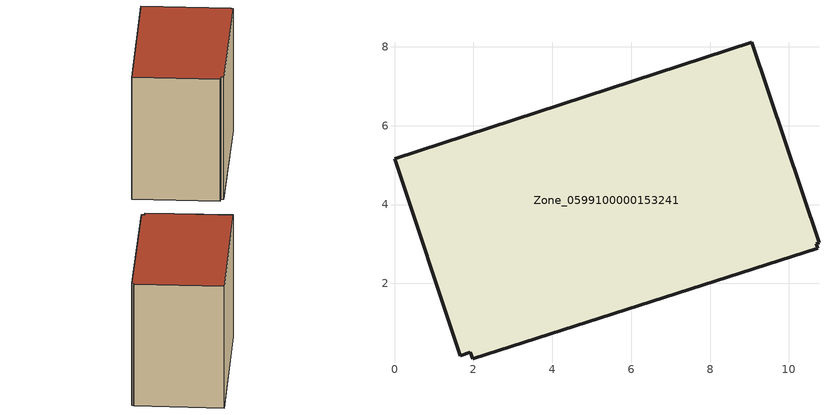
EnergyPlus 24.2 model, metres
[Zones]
Zone_0599100000153241
 floor ground (C_G): 10.74,2.89 1.98,0.08 1.92,0.25 1.67,0.17 0,5.16 9.06,8.12 10.76,3.02 10.7,3 z0.51
 wall outside (C_F): 9.06,8.12 0,5.16 1.67,0.17 1.92,0.25 1.98,0.08 10.74,2.89 10.7,3 10.76,3.02 9.06,8.12 z0.51:8.59
 roof outside (C_R): 1.98,0.08 10.74,2.89 10.7,3 10.76,3.02 9.06,8.12 0,5.16 1.67,0.17 1.92,0.25 z8.59
[BUILDING]
Pand.0599100000153241: North Axis=0; Terrain=City; Loads Convergence Tolerance Value=0.04; Temperature Convergence Tolerance Value=0.4; Solar Distribution=FullExterior; Maximum Number of Warmup Days=25; Minimum Number of Warmup Days=1
[Site:Location]
Rotterdam.The.Hague.AP_ZH_NLD Design_Conditions: Latitude=51.96; Longitude=4.45; Time Zone=1; Elevation=-4.5
[SITE:GROUNDTEMPERATURE:BUILDINGSURFACE]
18, 18, 18, 18, 18, 18, 18, 18, 18, 18, 18, 18
[MATERIAL] Thermal Absorptance=0.9; Solar Absorptance=0.7; Visible Absorptance=0.7
Name | Roughness | Thickness | Conductivity | Density | Specific Heat
G.TI.1965-1974 | MediumSmooth | 0.15 | 0.882353 | 540 | 1210
F.TI.1965-1974 | Rough | 0.3 | 0.697674 | 1920 | 840
R.TI.1965-1974 | MediumRough | 0.2 | 0.232558 | 1500 | 1000
[CONSTRUCTION]
C_G: G.TI.1965-1974
C_F: F.TI.1965-1974
C_R: R.TI.1965-1974
[ZONE]
Zone_0599100000153241: Type=1; Multiplier=1; Ceiling Height=Autocalculate; Volume=Autocalculate; Floor Area=autocalculate; Part of Total Floor Area=Yes
[ZONEINFILTRATION:DESIGNFLOWRATE]
Infil_Zone_0599100000153241: Zone or ZoneList or Space or SpaceList=Zone_0599100000153241; Schedule=AlwaysOn; Design Flow Rate Calculation Method=Flow/Area; Flow Rate per Floor Area=0.003; Constant Term Coefficient=1; Temperature Term Coefficient=0; Velocity Term Coefficient=0; Velocity Squared Term Coefficient=0
[HVACTEMPLATE:ZONE:IDEALLOADSAIRSYSTEM]
Zone_0599100000153241: Maximum Heating Supply Air Temperature=50; Minimum Cooling Supply Air Temperature=13; Maximum Heating Supply Air Humidity Ratio=0.0156; Minimum Cooling Supply Air Humidity Ratio=0.0077; Heating Limit=NoLimit; Cooling Limit=NoLimit; Dehumidification Control Type=ConstantSensibleHeatRatio; Cooling Sensible Heat Ratio=0.7; Dehumidification Setpoint=60; Humidification Control Type=None; Humidification Setpoint=30; Outdoor Air Method=None; Outdoor Air Flow Rate per Person=0.00944; Outdoor Air Flow Rate per Zone Floor Area=0; Outdoor Air Flow Rate per Zone=0; Demand Controlled Ventilation Type=None; Outdoor Air Economizer Type=NoEconomizer; Heat Recovery Type=None; Sensible Heat Recovery Effectiveness=0.7; Latent Heat Recovery Effectiveness=0.65
[ZONECONTROL:THERMOSTAT]
ThermostatControl_Zone_0599100000153241: Zone or ZoneList=Zone_0599100000153241; Control Type Schedule=DualSetpointControlType; Control 1=Thermostat_Zone_0599100000153241; Temperature Difference Between Cutout And Setpoint=0
[THERMOSTATSETPOINT:DUALSETPOINT]
Thermostat_Zone_0599100000153241: Heating Setpoint Temperature Schedule=HeatingSetpoint_Zone_0599100000153241; Cooling Setpoint Temperature Schedule=CoolingSetpoint_Zone_0599100000153241
[SCHEDULE:COMPACT]
HeatingSetpoint_Zone_0599100000153241: Through: 12/31, For: AllDays, Until: 24:00, 21
CoolingSetpoint_Zone_0599100000153241: Through: 12/31, For: AllDays, Until: 24:00, 24
DualSetpointControlType: Through: 12/31, For: AllDays, Until: 24:00, 4
AlwaysOn: Through: 12/31, For: AllDays, Until: 24:00, 1
